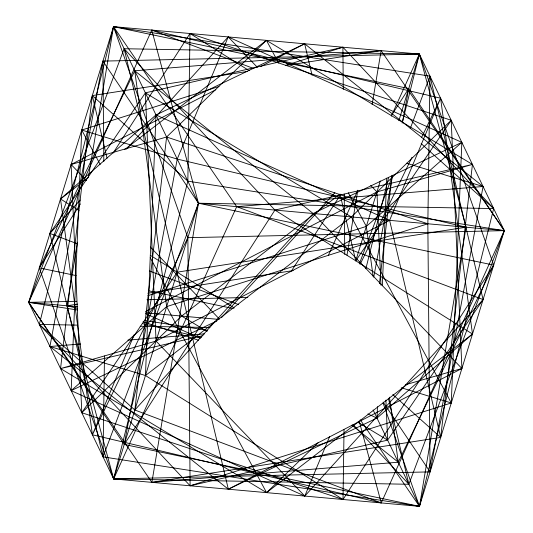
<?xml version="1.0" encoding="UTF-8"?>
<svg xmlns="http://www.w3.org/2000/svg" width="533" height="533" viewBox="0 0 533 533"><rect width="100%" height="100%" fill="white"/><g stroke="black" fill="none" stroke-linecap="round" stroke-linejoin="round"><path stroke-width="0.8" d="M104.488 355.964L103.029 456.854L419.478 506.35L504.298 230.642L419.351 54.073L113.522 26.65L28.702 302.358L113.649 478.927L419.478 506.35L493.678 208.57L342.892 47.217L145.376 92.862L49.909 233.434L103.029 456.854L198.463 203.22L151.752 30.075L440.591 98.212L472.491 334.031L377.004 418.065L228.331 489.214L49.935 346.503L102.916 61.115L419.351 54.073L493.698 265.108L398.244 462.204L151.878 482.358L28.702 302.358L124.136 48.723L419.351 54.073L466.069 227.211L419.478 506.35L124.249 444.462L28.702 302.358L151.752 30.075L253.948 68.617M344.032 429.731L343.019 499.494L81.789 412.715L71.109 164.504L215.852 89.697M377.471 406.626L377.004 418.065L367.903 413.954M382.361 285.695L386.711 178.142M379.456 283.683L392.075 175.224M77.558 242.122L66.931 305.789L113.649 478.927L408.864 484.277L504.298 230.642L408.751 88.538L113.522 26.65L39.322 324.43L190.108 485.783L387.624 440.138L483.091 299.566L429.971 76.146L113.522 26.65L88.338 177.536L60.509 198.969L92.409 434.788L381.248 502.925L504.298 230.642L381.122 50.642L134.756 70.796L39.302 267.892L113.649 478.927L430.084 471.885L483.065 186.497L304.669 43.786L155.996 114.935L60.509 198.969L79.031 210.588M218.97 86.513L81.716 130.039L71.175 390.642L304.789 496.07L483.091 299.566L236.692 206.651L113.522 26.65L198.463 203.22L151.878 482.358L440.684 437.42L472.445 164.431L266.44 40.361L124.669 149.546M346.983 255.18L357.83 190.214L328.435 255.254M372.134 104.515L381.122 50.642L285.615 65.506M373.733 277.167L392.628 175.39L359.329 263.895M402.448 122.49L408.751 88.538L391.222 115.808M406.499 163.225L483.065 186.497L236.692 206.651L113.649 478.927L187.849 181.147L189.981 33.506L451.211 120.285L461.891 368.496L228.331 489.214L124.136 48.723L274.921 210.075L472.491 334.031L266.56 492.639L60.555 368.57L92.316 95.58L247.419 71.449M365.865 268.732L388.57 177.602M402.155 123.096L419.351 54.073L391.335 116.067M113.649 478.927L198.463 203.22L102.916 61.115L103.828 161.506M100.171 164.404L81.716 130.039L177.229 159.081L466.069 227.211L177.262 272.15L81.789 412.715L181.62 316.069L340.027 194.065L355.738 260.85L380.315 180.96M398.871 120.651L419.351 54.073M410.197 128.7L429.971 76.146L427.839 223.787L430.084 471.885L383.167 402.115M134.263 334.504L92.409 434.788L187.863 237.685L113.522 26.65M329.654 436.5L304.789 496.07L156.056 341.073L145.376 92.862L351.38 216.931L451.284 402.961L190.108 485.783L187.863 237.685L504.298 230.642L187.849 181.147L92.316 95.58L107.053 158.221M360.208 264.201L411.956 157.342M421.496 137.634L440.591 98.212L389.61 220.362L440.684 437.42L392.801 394.527M80.423 203.932L39.302 267.892L76.106 275.608M113.163 152.998L189.981 33.506L249.171 70.642M291.558 270.837L340.261 195.078M355.738 260.85L451.211 120.285L351.38 216.931L145.456 375.538L49.935 346.503L80.63 343.992M80.163 200.088L49.909 233.434L77.285 243.754M126.401 149.133L228.211 36.93L461.825 142.358L451.284 402.961L401.256 387.751M221.501 317.668L334.864 192.746M318.521 442.337L266.56 492.639L166.656 306.608L134.756 70.796L313.151 213.506L461.891 368.496L405.3 384.793M260.844 66.438L304.669 43.786L312.045 75.14M145.549 311.525L376.944 191.927L472.445 164.431L274.921 210.075L124.249 444.462L177.229 159.081L228.211 36.93L257.386 67.338M216.844 320.933L71.175 390.642L166.656 306.608L427.839 223.787L166.609 137.008L71.109 164.504L86.632 180.674M285.581 65.392L342.892 47.217L343.279 89.377M147.901 295.662L366.344 226.392L461.825 142.358L313.151 213.506L134.849 410.004L39.322 324.43L77.865 325.13M203.033 335.643L60.555 368.57L156.056 341.073L389.61 220.362L155.996 114.935L145.456 375.538L343.019 499.494L493.698 265.108L198.463 203.22L493.678 208.57L421.15 143.597M77.625 304.123L66.931 305.789L77.358 308.247M147.768 293.21L293.203 270.584M127.913 340.121L204.705 333.845M77.305 309.959L28.702 302.358L76.732 301.292M147.001 299.726L247.838 297.481M140.172 326.256L209.875 327.522M198.463 203.22L504.298 230.642M28.702 302.358L77.505 306.735M145.829 312.858L219.036 319.42M144.41 320.453L207.63 330.34M148.307 290.745L233.227 308.547M142.278 323.558L201.461 337.522M143.017 321.792L198.509 340.227M149.533 271.004L238.531 304.563M145.616 313.644L200.295 338.322M207.11 331.419L181.62 316.069L150.233 257.626M357.676 422.103L387.624 440.138L385.905 400.156M150.373 255.354L234.24 307.967M351.907 425.141L398.244 462.204L389.45 397.192M370.748 185.471L376.944 191.927L380.962 285.208M150.326 247.046L219.276 318.901M352.993 424.495L408.864 484.277L388.41 398.271M360.228 419.757L419.478 506.35L383.087 403.048M278.599 63.014L266.44 40.361L166.609 137.008L134.849 410.004L381.248 502.925L359.155 421.03M348.269 192.733L366.344 226.392L373.1 276.334M373.113 409.97L419.478 506.35M344.225 194.112L344.764 254.421"/></g></svg>
